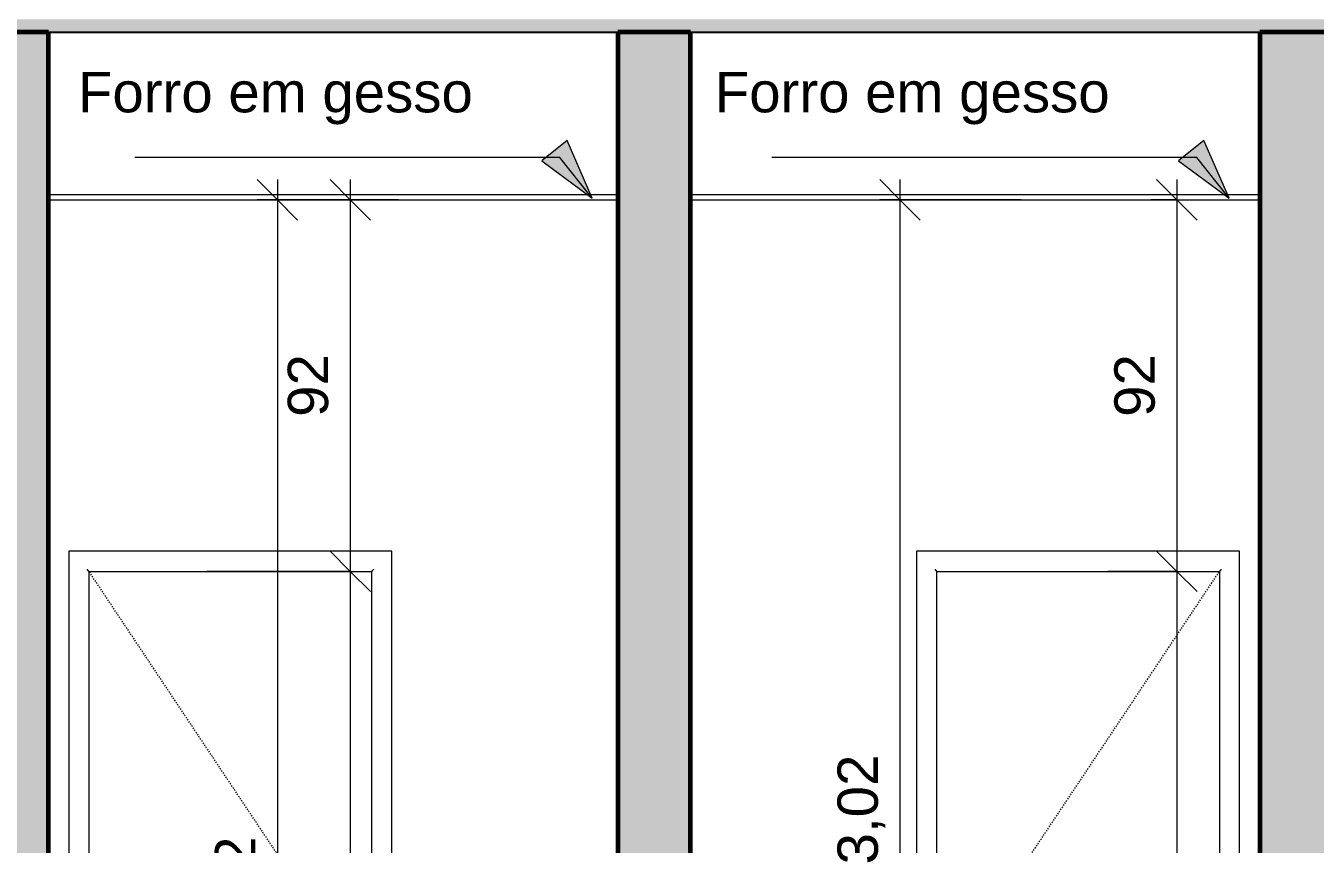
# Model space of a CAD drawing. Header units: millimetres. Extents: x -23833 to 62003, y -3000 to 6760.
# Drawn here: x 13837 to 17031, y 1605 to 3631 of the extents above; entities that cross this region are included whole.
import ezdxf

# ---------------------------------------------------------------- set-up
doc = ezdxf.new("R2010")
doc.units = ezdxf.units.MM
doc.linetypes.add('Dash', pattern=[6.35, 3.175, -3.175])
for name, color, linetype, lineweight in [('A-ANNO-DIMS', 211, 'Continuous', 9), ('A-ANNO-DIMS-50', 211, 'Continuous', 9), ('A-CLNG', 13, 'Continuous', 9), ('A-DOOR', 31, 'Continuous', 9), ('A-DOOR-HDLN', 31, 'Dash', 9), ('A-ROOF', 132, 'Continuous', 9), ('A-ROOF-PATT', 132, 'Continuous', 9), ('A-WALL', 113, 'Continuous', 25), ('A-WALL-PATT', 111, 'Continuous', 25), ('G-ANNO-TEXT', 231, 'Continuous', 9)]:
    doc.layers.add(name, color=color, linetype=linetype, lineweight=lineweight)
doc.styles.add('@Arial Unicode MS', font='ARIALUNI.TTF', dxfattribs={"height": 100})
doc.styles.add('Arial_1', font='arial.ttf', dxfattribs={"height": 100})
doc.dimstyles.new('CRT_-__Metros_-_Linha_de_chamada_3_5_mm', dxfattribs={"dimscale": 304.8, "dimtxt": 100.584485, "dimasz": 0.328084, "dimexe": 0.164042, "dimexo": 0.0625, "dimgap": 0.082021, "dimtad": 1, "dimdec": 0, "dimlfac": 0.1, "dimdsep": 46, "dimtxsty": '@Arial Unicode MS', "dimblk1": 'OBLIQUE', "dimblk2": 'OBLIQUE', "dimsah": 1, "dimcen": 0.09, "dimdle": 0.164042, "dimazin": 0, "dimtfac": 1, "dimtdec": 4, "dimtix": 1, "dimtmove": 0, "dimatfit": 3, "dimfxl": 0.984252, "dimfxlon": 1, "dimtvp": 1, "dimtolj": 1, "dimtzin": 0, "dimarcsym": 2})
doc.dimstyles.new('CRT_-__Metros_-_Linha_de_chamada_3_5_mm_1', dxfattribs={"dimscale": 304.8, "dimtxt": 100.584485, "dimasz": 0.328084, "dimexe": 0.164042, "dimexo": 0.0625, "dimgap": 0.082021, "dimtad": 1, "dimlfac": 0.001, "dimrnd": 0.01, "dimzin": 0, "dimdsep": 46, "dimtxsty": '@Arial Unicode MS', "dimblk1": 'OBLIQUE', "dimblk2": 'OBLIQUE', "dimsah": 1, "dimcen": 0.09, "dimdle": 0.164042, "dimazin": 0, "dimtfac": 1, "dimtdec": 4, "dimtix": 1, "dimtmove": 0, "dimatfit": 3, "dimfxl": 0.984252, "dimfxlon": 1, "dimtvp": 1, "dimtolj": 1, "dimtzin": 0, "dimarcsym": 2})
doc.dimstyles.new('CRT_-__Metros_-_Linha_de_chamada_3_5_mm_2', dxfattribs={"dimscale": 304.8, "dimtxt": 100.584485, "dimasz": 0.328084, "dimexe": 0.164042, "dimexo": 0.0625, "dimgap": 0.082021, "dimtad": 1, "dimlfac": 0.001, "dimrnd": 0.01, "dimzin": 0, "dimdsep": 46, "dimtxsty": '@Arial Unicode MS', "dimblk1": 'OBLIQUE', "dimblk2": 'OBLIQUE', "dimsah": 1, "dimcen": 0.09, "dimdle": 0.164042, "dimazin": 0, "dimtfac": 1, "dimtdec": 4, "dimtix": 1, "dimtmove": 2, "dimatfit": 3, "dimfxl": 0.984252, "dimfxlon": 1, "dimtvp": 1, "dimtolj": 1, "dimtzin": 0, "dimarcsym": 2})

# ---------------------------------------------------------------- blocks, each defined once
blk = doc.blocks.new('CRT_POR_Abrir_1 Folha_Madeira - 70 x 210 cm-3907157-B')
at = {"layer": 'A-DOOR'}
for p, q in [((2945.4, 2330), (2945.4, 610)), ((3745.4, 2330), (2945.4, 2330)), ((3745.4, 180), (3745.4, 2330)), ((2995.4, 610), (2995.4, 2280)), ((2995.4, 2280), (3695.4, 2280)), ((3695.4, 2280), (3695.4, 180)), ((2995.4, 180), (2995.4, 477.1)), ((2945.4, 441.4), (2945.4, 180))]:
    blk.add_line(p, q, dxfattribs=at)
for points, knots in [([(2995.4, 2280), (2995.4, 2280), (2995.3, 2280.1), (2995, 2280.4), (2994.7, 2280.7), (2994.4, 2281), (2994.1, 2281.2), (2993.8, 2281.5), (2993.5, 2281.9), (2993.2, 2282.2), (2992.8, 2282.6), (2992.3, 2283.1), (2991.5, 2283.9), (2990.8, 2284.6), (2990.4, 2285)], [-1, -1, -1, -1, -0.833333, -0.75, -0.666667, -0.583333, -0.541667, -0.5, -0.416667, -0.375, -0.333333, -0.25, -0.166667, 0, 0, 0, 0]), ([(3700.4, 2285), (3699.9, 2284.6), (3699.3, 2283.9), (3698.5, 2283.1), (3698, 2282.6), (3697.6, 2282.2), (3697.2, 2281.9), (3696.9, 2281.5), (3696.6, 2281.2), (3696.3, 2281), (3696, 2280.7), (3695.7, 2280.4), (3695.5, 2280.1), (3695.4, 2280), (3695.4, 2280)], [0, 0, 0, 0, 0.166667, 0.25, 0.333333, 0.375, 0.416667, 0.5, 0.541667, 0.583333, 0.666667, 0.75, 0.833333, 1, 1, 1, 1])]:
    blk.add_open_spline(points, degree=3, knots=knots, dxfattribs=at)
at = {"layer": 'A-DOOR-HDLN'}
for p, q in [((2995.4, 1230), (3695.4, 2280)), ((3695.4, 180), (2995.4, 1230))]:
    blk.add_line(p, q, dxfattribs=at)
blk = doc.blocks.new('CRT_POR_Abrir_1 Folha_Madeira - 70 x 210 cm-3907158-B')
at = {"layer": 'A-DOOR'}
for p, q in [((845.4, 2330), (845.4, 180)), ((1645.4, 2330), (845.4, 2330)), ((1645.4, 610), (1645.4, 2330)), ((895.4, 180), (895.4, 2280)), ((895.4, 2280), (1595.4, 2280)), ((1595.4, 2280), (1595.4, 610)), ((1595.4, 477.1), (1595.4, 180)), ((1645.4, 180), (1645.4, 441.4))]:
    blk.add_line(p, q, dxfattribs=at)
for points, knots in [([(895.4, 2280), (895.4, 2280), (895.3, 2280.1), (895, 2280.4), (894.7, 2280.7), (894.4, 2281), (894.1, 2281.2), (893.8, 2281.5), (893.4, 2281.9), (893, 2282.4), (892.6, 2282.8), (892.2, 2283.2), (891.5, 2283.9), (890.8, 2284.6), (890.4, 2285)], [0, 0, 0, 0, 0.166667, 0.25, 0.333333, 0.416667, 0.458333, 0.5, 0.583333, 0.666667, 0.708333, 0.75, 0.833333, 1, 1, 1, 1]), ([(1600.4, 2285), (1599.9, 2284.6), (1599.3, 2283.9), (1598.5, 2283.1), (1598, 2282.6), (1597.6, 2282.2), (1597.2, 2281.9), (1596.9, 2281.5), (1596.6, 2281.2), (1596.3, 2281), (1596, 2280.7), (1595.7, 2280.4), (1595.5, 2280.1), (1595.4, 2280), (1595.4, 2280)], [-1, -1, -1, -1, -0.833333, -0.75, -0.666667, -0.625, -0.583333, -0.5, -0.458333, -0.416667, -0.333333, -0.25, -0.166667, 0, 0, 0, 0])]:
    blk.add_open_spline(points, degree=3, knots=knots, dxfattribs=at)
at = {"layer": 'A-DOOR-HDLN'}
for p, q in [((1595.4, 1230), (895.4, 2280)), ((895.4, 180), (1595.4, 1230))]:
    blk.add_line(p, q, dxfattribs=at)
blk = doc.blocks.new('DIMBLOCK59-B')
at = {"layer": 'A-ANNO-DIMS-50', "lineweight": 18}
for p, q in [((16687.8, 3200), (16637.8, 3250)), ((16687.8, 3200), (16737.8, 3150)), ((16687.8, 2280), (16637.8, 2330)), ((16687.8, 2280), (16737.8, 2230))]:
    blk.add_line(p, q, dxfattribs=at)
at = {"layer": 'A-ANNO-DIMS-50'}
for p, q in [((16687.8, 3250), (16687.8, 2280)), ((16623.6, 3200), (16737.8, 3200)), ((16687.8, 3200), (16623.6, 3200)), ((16517, 2280), (16737.8, 2280)), ((16687.8, 2280), (16517, 2280))]:
    blk.add_line(p, q, dxfattribs=at)
at = {"layer": 'A-ANNO-DIMS-50', "color": 0, "insert": (16533, 2662.6), "char_height": 100, "width": 185.873, "attachment_point": 1, "rotation": 90, "line_spacing_factor": 1.117605, "style": '@Arial Unicode MS'}
blk.add_mtext('92', dxfattribs=at)
blk = doc.blocks.new('_Oblique')
at = {"color": 0, "linetype": 'ByBlock', "lineweight": -2}
blk.add_line((-0.5, -0.5), (0.5, 0.5), dxfattribs=at)
blk = doc.blocks.new('DIMBLOCK60-B')
at = {"layer": 'A-ANNO-DIMS-50', "lineweight": 18}
for p, q in [((16687.8, 2280), (16637.8, 2330)), ((16687.8, 2280), (16737.8, 2230)), ((16687.8, 180), (16637.8, 230)), ((16687.8, 180), (16737.8, 130))]:
    blk.add_line(p, q, dxfattribs=at)
at = {"layer": 'A-ANNO-DIMS-50'}
for p, q in [((16517, 2280), (16737.8, 2280)), ((16687.8, 2280), (16517, 2280)), ((16687.8, 2280), (16687.8, 130)), ((16987.8, 180), (16637.8, 180)), ((16687.8, 180), (16987.8, 180))]:
    blk.add_line(p, q, dxfattribs=at)
at = {"layer": 'A-ANNO-DIMS-50', "color": 0, "insert": (16533, 1094.7), "char_height": 100, "width": 324.675, "attachment_point": 1, "rotation": 90, "line_spacing_factor": 1.117605, "style": '@Arial Unicode MS'}
blk.add_mtext('2,10', dxfattribs=at)
blk = doc.blocks.new('DIMBLOCK62-B')
at = {"layer": 'A-ANNO-DIMS-50', "lineweight": 18}
for p, q in [((16002.1, 3200), (15952.1, 3250)), ((16002.1, 3200), (16052.1, 3150)), ((16002.1, 180), (15952.1, 230)), ((16002.1, 180), (16052.1, 130))]:
    blk.add_line(p, q, dxfattribs=at)
at = {"layer": 'A-ANNO-DIMS-50'}
for p, q in [((16002.1, 3250), (16002.1, 130)), ((16302.1, 3200), (15952.1, 3200)), ((16002.1, 3200), (16302.1, 3200)), ((16302.1, 180), (15952.1, 180)), ((16002.1, 180), (16302.1, 180))]:
    blk.add_line(p, q, dxfattribs=at)
at = {"layer": 'A-ANNO-DIMS-50', "color": 0, "insert": (15847.3, 1554.7), "char_height": 100, "width": 324.675, "attachment_point": 1, "rotation": 90, "line_spacing_factor": 1.117605, "style": '@Arial Unicode MS'}
blk.add_mtext('3,02', dxfattribs=at)
blk = doc.blocks.new('DIMBLOCK63-B')
at = {"layer": 'A-ANNO-DIMS-50', "lineweight": 18}
for p, q in [((14640.4, 3200), (14590.4, 3250)), ((14640.4, 3200), (14690.4, 3150)), ((14640.4, 2280), (14590.4, 2330)), ((14640.4, 2280), (14690.4, 2230))]:
    blk.add_line(p, q, dxfattribs=at)
at = {"layer": 'A-ANNO-DIMS-50'}
for p, q in [((14640.4, 3250), (14640.4, 2280)), ((14705, 3200), (14590.4, 3200)), ((14640.4, 3200), (14705, 3200)), ((14284.9, 2280), (14690.4, 2280)), ((14640.4, 2280), (14284.9, 2280))]:
    blk.add_line(p, q, dxfattribs=at)
at = {"layer": 'A-ANNO-DIMS-50', "color": 0, "insert": (14485.6, 2662.6), "char_height": 100, "width": 185.873, "attachment_point": 1, "rotation": 90, "line_spacing_factor": 1.117605, "style": '@Arial Unicode MS'}
blk.add_mtext('92', dxfattribs=at)
blk = doc.blocks.new('DIMBLOCK64-B')
at = {"layer": 'A-ANNO-DIMS-50', "lineweight": 18}
for p, q in [((14640.4, 2280), (14590.4, 2330)), ((14640.4, 2280), (14690.4, 2230)), ((14640.4, 180), (14590.4, 230)), ((14640.4, 180), (14690.4, 130))]:
    blk.add_line(p, q, dxfattribs=at)
at = {"layer": 'A-ANNO-DIMS-50'}
for p, q in [((14284.9, 2280), (14690.4, 2280)), ((14640.4, 2280), (14284.9, 2280)), ((14640.4, 2280), (14640.4, 130)), ((14940.4, 180), (14590.4, 180)), ((14640.4, 180), (14940.4, 180))]:
    blk.add_line(p, q, dxfattribs=at)
at = {"layer": 'A-ANNO-DIMS-50', "color": 0, "insert": (14485.6, 1094.7), "char_height": 100, "width": 324.675, "attachment_point": 1, "rotation": 90, "line_spacing_factor": 1.117605, "style": '@Arial Unicode MS'}
blk.add_mtext('2,10', dxfattribs=at)
blk = doc.blocks.new('DIMBLOCK65-B')
at = {"layer": 'A-ANNO-DIMS-50', "lineweight": 18}
for p, q in [((14460.2, 3200), (14410.2, 3250)), ((14460.2, 3200), (14510.2, 3150)), ((14460.2, 180), (14410.2, 230)), ((14460.2, 180), (14510.2, 130))]:
    blk.add_line(p, q, dxfattribs=at)
at = {"layer": 'A-ANNO-DIMS-50'}
for p, q in [((14460.2, 3250), (14460.2, 130)), ((14760.2, 3200), (14410.2, 3200)), ((14460.2, 3200), (14760.2, 3200)), ((14760.2, 180), (14410.2, 180)), ((14460.2, 180), (14760.2, 180))]:
    blk.add_line(p, q, dxfattribs=at)
at = {"layer": 'A-ANNO-DIMS-50', "color": 0, "insert": (14305.4, 1351.8), "char_height": 100, "width": 324.675, "attachment_point": 1, "rotation": 90, "line_spacing_factor": 1.117605, "style": '@Arial Unicode MS'}
blk.add_mtext('3,02', dxfattribs=at)

msp = doc.modelspace()

# ---------------------------------------------------------------- hatches: boundary and pattern name
at = {"layer": 'A-ROOF-PATT'}
msp.add_hatch(color=256, dxfattribs=at).paths.add_polyline_path([(13113.372, 3615.103), (20053.372, 3615.103), (20053.372, 3646.424), (13113.372, 3646.424), (13113.372, 3634.698)])
at = {"layer": 'A-WALL-PATT'}
for points in [[(13713.372, 200), (13893.372, 200), (13893.372, 3615.103), (13713.372, 3615.103), (13713.372, 256.008)], [(15303.372, 200), (15483.372, 200), (15483.372, 3615.103), (15303.372, 3615.103), (15303.372, 256.008)], [(16893.372, 200), (17073.372, 200), (17073.372, 3615.103), (16893.372, 3615.103), (16893.372, 256.008)]]:
    msp.add_hatch(color=256, dxfattribs=at).paths.add_polyline_path(points)
at = {"layer": 'G-ANNO-TEXT'}
for points in [[(15239.807, 3204.291), (15177.488, 3346.529), (15114.718, 3296.313)], [(16817.141, 3204.291), (16754.821, 3346.529), (16692.051, 3296.313)]]:
    msp.add_hatch(color=7, dxfattribs=at).paths.add_polyline_path(points)

# ---------------------------------------------------------------- linework, layer by layer
at = {"layer": 'A-CLNG'}
for p, q in [((15303.372, 3212.5), (13893.372, 3212.5)), ((13893.372, 3200), (15303.372, 3200)), ((16893.372, 3212.5), (15483.372, 3212.5)), ((15483.372, 3200), (16893.372, 3200))]:
    msp.add_line(p, q, dxfattribs=at)
at = {"layer": 'A-ROOF', "lineweight": 25}
msp.add_line((13113.372, 3615.103), (20053.372, 3615.103), dxfattribs=at)
at = {"layer": 'A-WALL', "lineweight": 60}
for p, q in [((13893.372, 3615.103), (13713.372, 3615.103)), ((13893.372, 200), (13893.372, 3615.103)), ((15303.372, 3615.103), (15303.372, 200)), ((15483.372, 3615.103), (15303.372, 3615.103)), ((15483.372, 200), (15483.372, 3615.103)), ((16893.372, 3615.103), (16893.372, 200)), ((17073.372, 3615.103), (16893.372, 3615.103))]:
    msp.add_line(p, q, dxfattribs=at)
at = {"layer": 'G-ANNO-TEXT', "color": 7}
for p, q in [((15177.488, 3346.529), (15114.718, 3296.313)), ((15239.807, 3204.291), (15177.488, 3346.529)), ((16754.821, 3346.529), (16692.051, 3296.313)), ((16817.141, 3204.291), (16754.821, 3346.529)), ((15069.597, 3304.415), (14107.284, 3304.415)), ((15159.708, 3304.415), (15069.597, 3304.415)), ((15114.718, 3296.313), (15239.807, 3204.291)), ((15239.807, 3204.291), (15159.708, 3304.415)), ((16646.93, 3304.415), (15684.618, 3304.415)), ((16737.042, 3304.415), (16646.93, 3304.415)), ((16692.051, 3296.313), (16817.141, 3204.291)), ((16817.141, 3204.291), (16737.042, 3304.415))]:
    msp.add_line(p, q, dxfattribs=at)

# ---------------------------------------------------------------- block references
at = {"layer": 'A-DOOR'}
for name in ['CRT_POR_Abrir_1 Folha_Madeira - 70 x 210 cm-3907158-B', 'CRT_POR_Abrir_1 Folha_Madeira - 70 x 210 cm-3907157-B']:
    msp.add_blockref(name, (13097.992, 0), dxfattribs=at)

# ---------------------------------------------------------------- texts
at = {"layer": 'G-ANNO-TEXT', "color": 7, "char_height": 100, "width": 1210.54813, "attachment_point": 1, "style": 'Arial_1'}
for insert in [(13965.997, 3516.472), (15543.33, 3516.472)]:
    msp.add_mtext('Forro em gesso', dxfattribs=dict(at, insert=insert))

# ---------------------------------------------------------------- dimensions: what is measured, and where the dimension line sits
at = {"layer": 'A-ANNO-DIMS'}
for base, p1, p2, dimstyle, override, picture, middle in [((14640.389, 2280), (14705.003, 3200), (14284.949, 2280), 'CRT_-__Metros_-_Linha_de_chamada_3_5_mm', {"dimpost": '<>', "dimfxl": 1011.35819}, 'DIMBLOCK63-B', (14564.297, 2740)), ((16002.072, 180), (16302.072, 3200), (16302.072, 180), 'CRT_-__Metros_-_Linha_de_chamada_3_5_mm_1', {"dimpost": '<>', "dimfxl": 3020}, 'DIMBLOCK62-B', (15925.98, 1690)), ((16687.811, 2280), (16623.623, 3200), (16517.03, 2280), 'CRT_-__Metros_-_Linha_de_chamada_3_5_mm', {"dimpost": '<>', "dimfxl": 926.154452}, 'DIMBLOCK59-B', (16611.72, 2740)), ((14640.389, 180), (14284.949, 2280), (14940.389, 180), 'CRT_-__Metros_-_Linha_de_chamada_3_5_mm_1', {"dimpost": '<>', "dimfxl": 2199.909258}, 'DIMBLOCK64-B', (14564.297, 1230)), ((16687.811, 180), (16517.03, 2280), (16987.811, 180), 'CRT_-__Metros_-_Linha_de_chamada_3_5_mm_1', {"dimpost": '<>', "dimfxl": 2152.123352}, 'DIMBLOCK60-B', (16611.72, 1230))]:
    dim = msp.add_linear_dim(base=base, p1=p1, p2=p2, angle=90, dimstyle=dimstyle, override=override, dxfattribs=at)
    dim.commit()
    dim.dimension.update_dxf_attribs({"geometry": picture, "text_midpoint": middle})
dim = msp.add_linear_dim(base=(14460.166, 180), p1=(14760.166, 3200), p2=(14760.166, 180), angle=90, dimstyle='CRT_-__Metros_-_Linha_de_chamada_3_5_mm_2', override={"dimpost": '<>', "dimfxl": 3020}, dxfattribs=at)
dim.commit()
dim.dimension.update_dxf_attribs({"geometry": 'DIMBLOCK65-B', "text_midpoint": (14372.03, 1514.124), "dimtype": 160, "text_rotation": 90})

doc.saveas('drawing.dxf')
